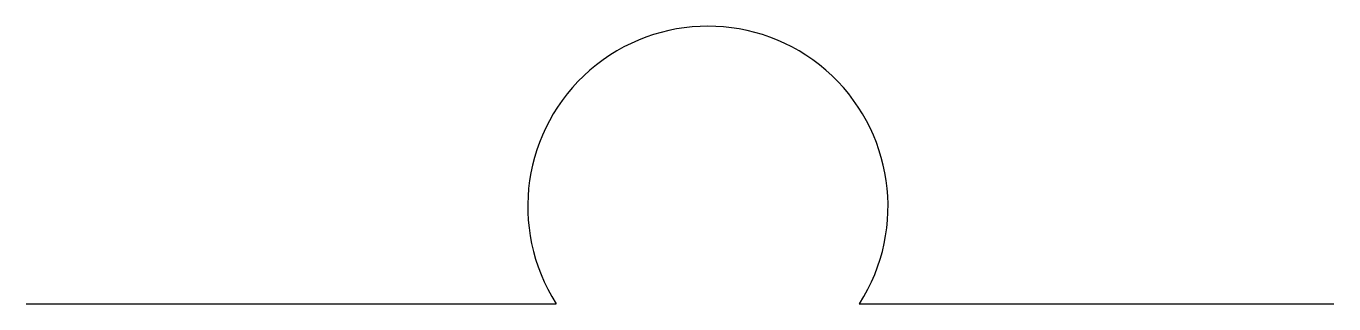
# Model space of a CAD drawing. Header units: metres. Extents: x -20323.2 to -20294.6, y -11670.3 to -11664.2.
import ezdxf

# ---------------------------------------------------------------- set-up
doc = ezdxf.new("R2010")
doc.units = ezdxf.units.M
doc.layers.add('1', color=7, linetype='Continuous')

msp = doc.modelspace()

# ---------------------------------------------------------------- linework, layer by layer
at = {"layer": '1'}
for p, q in [((-20323.19, -11670.32), (-20311.6, -11670.32)), ((-20304.97, -11670.32), (-20294.59, -11670.32))]:
    msp.add_line(p, q, dxfattribs=at)
msp.add_arc((-20308.28, -11668.19), 3.94, 327.33, 212.67, dxfattribs=at)

doc.saveas('drawing.dxf')
